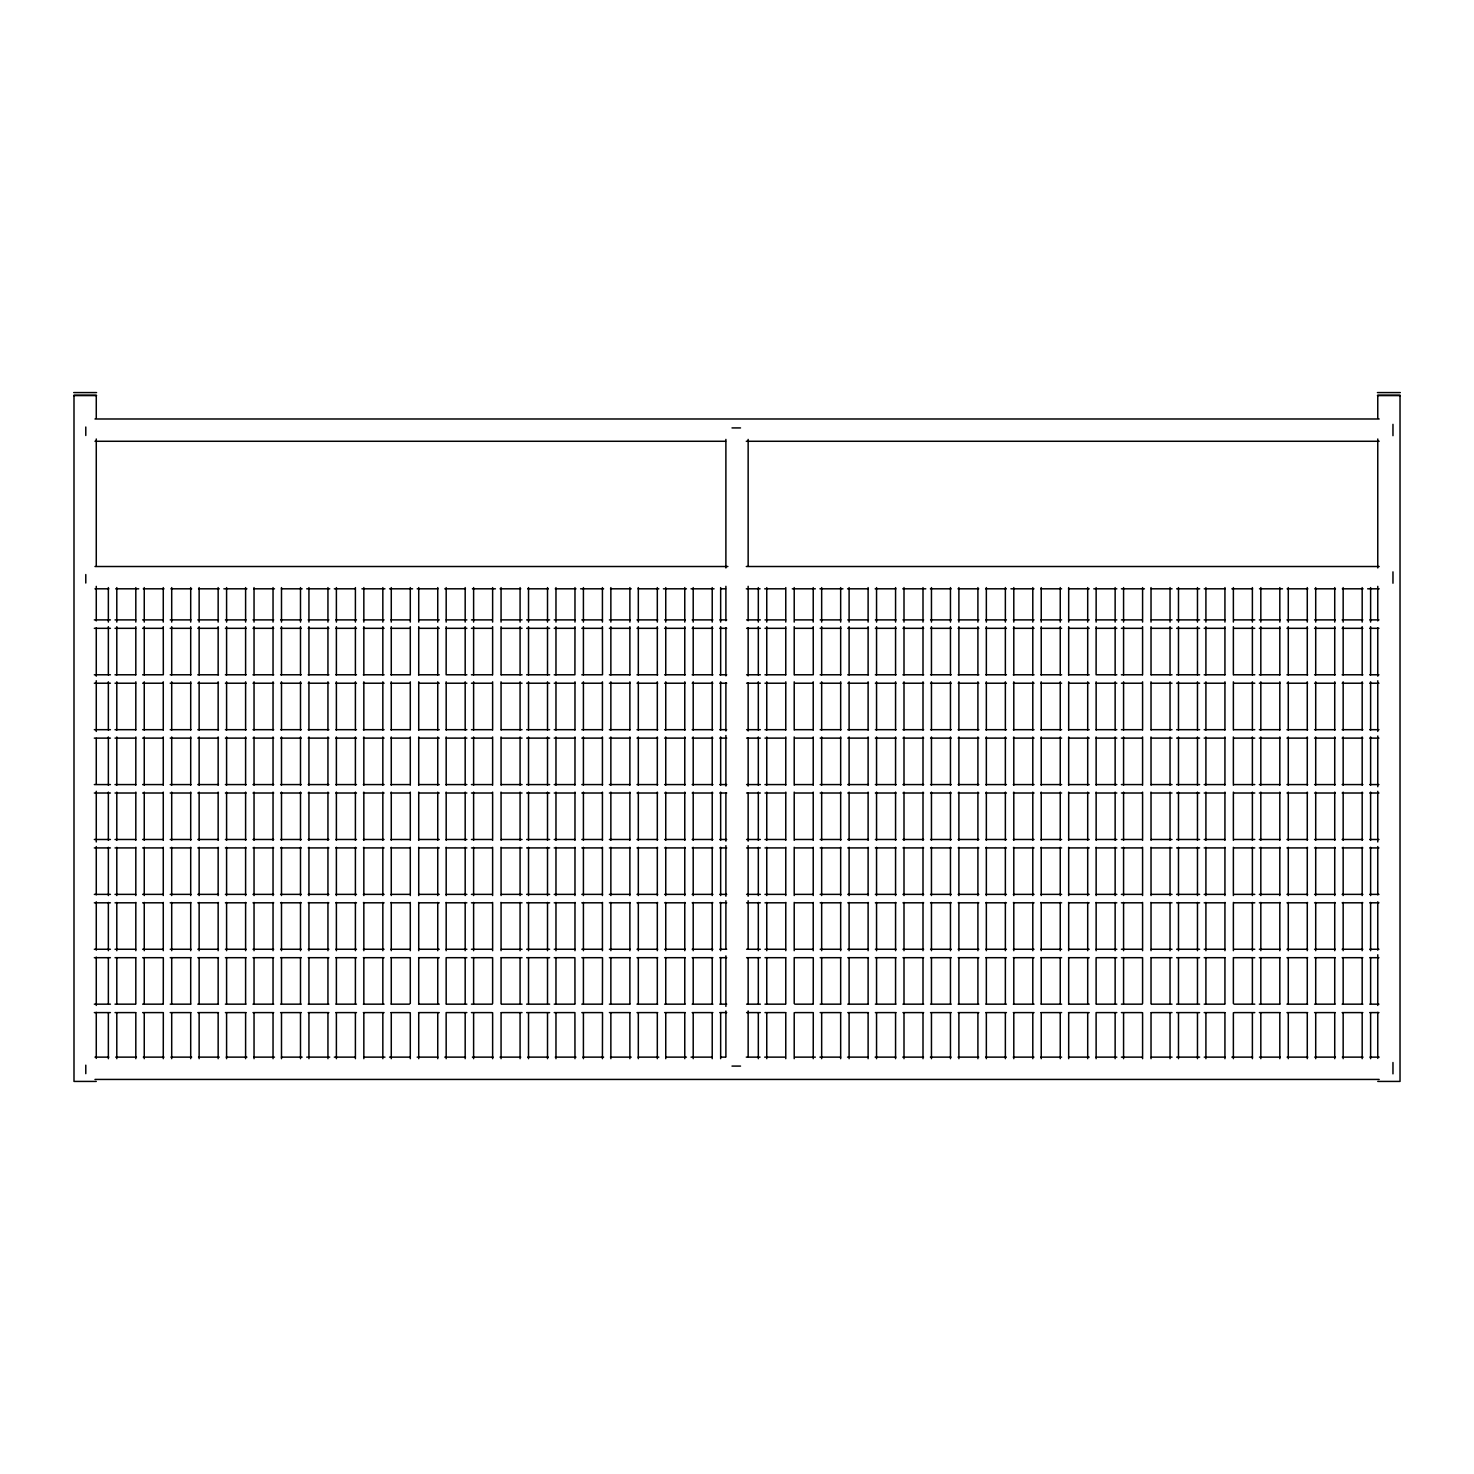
<?xml version="1.0" encoding="UTF-8"?>
<svg xmlns="http://www.w3.org/2000/svg" width="1474" height="1474" viewBox="0 0 1474 1474"><rect width="100%" height="100%" fill="white"/><g stroke="black" fill="none" stroke-linecap="round" stroke-linejoin="round"><path stroke-width="1.5" d="M73.7 392.581L96.565 392.581M1377.435 392.581L1400.3 392.581M73.7 395.585L96.565 395.585M1377.435 395.585L1400.3 395.585M94.981 418.985L1379.167 418.985M732.007 427.921L740.519 427.921M94.981 441.279L725.577 441.279M746.286 441.279L1379.167 441.279M94.981 566.513L727.88 566.513M746.286 566.513L1379.167 566.513M94.981 588.808L108.8 588.808M115.691 588.808L138.722 588.808M143.31 588.808L164.019 588.808M170.929 588.808L191.638 588.808M198.548 588.808L219.257 588.808M223.864 588.808L246.877 588.808M253.786 588.808L274.496 588.808M281.405 588.808L302.115 588.808M306.721 588.808L329.734 588.808M334.34 588.808L355.05 588.808M361.941 588.808L384.954 588.808M389.56 588.808L412.573 588.808M417.179 588.808L437.889 588.808M444.798 588.808L465.508 588.808M472.417 588.808L495.43 588.808M500.036 588.808L520.746 588.808M527.655 588.808L548.365 588.808M555.274 588.808L575.984 588.808M580.59 588.808L603.603 588.808M610.494 588.808L631.204 588.808M638.113 588.808L658.823 588.808M663.429 588.808L686.442 588.808M691.048 588.808L714.061 588.808M720.97 588.808L725.577 588.808M746.286 588.808L760.087 588.808M764.693 588.808L785.402 588.808M792.312 588.808L815.325 588.808M819.931 588.808L842.944 588.808M847.55 588.808L868.26 588.808M875.169 588.808L895.879 588.808M902.77 588.808L925.783 588.808M930.389 588.808L951.099 588.808M958.008 588.808L978.718 588.808M985.627 588.808L1006.337 588.808M1010.943 588.808L1033.956 588.808M1040.865 588.808L1061.575 588.808M1068.484 588.808L1089.194 588.808M1093.8 588.808L1116.813 588.808M1121.401 588.808L1144.432 588.808M1151.323 588.808L1172.033 588.808M1176.639 588.808L1199.652 588.808M1204.258 588.808L1224.968 588.808M1231.877 588.808L1252.587 588.808M1259.496 588.808L1282.509 588.808M1287.115 588.808L1307.825 588.808M1314.734 588.808L1335.444 588.808M1342.335 588.808L1363.063 588.808M1367.651 588.808L1379.167 588.808M94.336 619.891L110.421 619.891M115.027 619.891L135.719 619.891M142.628 619.891L163.319 619.891M170.21 619.891L190.92 619.891M197.811 619.891L218.502 619.891M225.411 619.891L246.103 619.891M252.994 619.891L273.685 619.891M280.594 619.891L301.286 619.891M308.177 619.891L328.886 619.891M335.777 619.891L356.468 619.891M363.378 619.891L384.069 619.891M390.96 619.891L409.367 619.891M418.561 619.891L439.252 619.891M446.143 619.891L466.853 619.891M471.44 619.891L492.15 619.891M501.344 619.891L522.036 619.891M526.642 619.891L549.636 619.891M554.224 619.891L574.915 619.891M581.825 619.891L602.516 619.891M609.407 619.891L630.117 619.891M637.008 619.891L657.699 619.891M664.608 619.891L685.299 619.891M692.19 619.891L712.882 619.891M719.791 619.891L726.682 619.891M746.599 619.891L760.381 619.891M764.988 619.891L785.679 619.891M794.873 619.891L813.279 619.891M820.17 619.891L840.862 619.891M847.771 619.891L868.462 619.891M875.372 619.891L896.063 619.891M902.954 619.891L923.645 619.891M930.555 619.891L951.246 619.891M958.137 619.891L978.847 619.891M985.738 619.891L1006.429 619.891M1013.338 619.891L1034.029 619.891M1040.92 619.891L1061.612 619.891M1068.521 619.891L1089.212 619.891M1096.103 619.891L1116.813 619.891M1121.401 619.891L1142.11 619.891M1151.305 619.891L1171.996 619.891M1176.602 619.891L1199.596 619.891M1204.184 619.891L1224.876 619.891M1234.088 619.891L1254.779 619.891M1259.367 619.891L1280.077 619.891M1286.968 619.891L1307.659 619.891M1314.568 619.891L1335.26 619.891M1342.151 619.891L1362.842 619.891M1369.751 619.891L1378.945 619.891M94.336 628.329L110.421 628.329M115.027 628.329L135.719 628.329M142.628 628.329L163.319 628.329M170.21 628.329L190.92 628.329M197.811 628.329L218.502 628.329M225.411 628.329L246.103 628.329M252.994 628.329L273.685 628.329M280.594 628.329L301.286 628.329M308.177 628.329L328.886 628.329M335.777 628.329L356.468 628.329M363.378 628.329L384.069 628.329M390.96 628.329L409.367 628.329M418.561 628.329L439.252 628.329M446.143 628.329L466.853 628.329M471.44 628.329L492.15 628.329M501.344 628.329L522.036 628.329M526.642 628.329L549.636 628.329M554.224 628.329L574.915 628.329M581.825 628.329L602.516 628.329M609.407 628.329L630.117 628.329M637.008 628.329L657.699 628.329M664.608 628.329L685.299 628.329M692.19 628.329L712.882 628.329M719.791 628.329L726.682 628.329M746.599 628.329L760.381 628.329M764.988 628.329L785.679 628.329M794.873 628.329L813.279 628.329M820.17 628.329L840.862 628.329M847.771 628.329L868.462 628.329M875.372 628.329L896.063 628.329M902.954 628.329L923.645 628.329M930.555 628.329L951.246 628.329M958.137 628.329L978.847 628.329M985.738 628.329L1006.429 628.329M1013.338 628.329L1034.029 628.329M1040.92 628.329L1061.612 628.329M1068.521 628.329L1089.212 628.329M1096.103 628.329L1116.813 628.329M1121.401 628.329L1142.11 628.329M1151.305 628.329L1171.996 628.329M1176.602 628.329L1199.596 628.329M1204.184 628.329L1224.876 628.329M1234.088 628.329L1254.779 628.329M1259.367 628.329L1280.077 628.329M1286.968 628.329L1307.659 628.329M1314.568 628.329L1335.26 628.329M1342.151 628.329L1362.842 628.329M1369.751 628.329L1378.945 628.329M94.336 674.779L110.421 674.779M115.027 674.779L135.719 674.779M142.628 674.779L163.319 674.779L163.264 626.671M170.21 674.779L190.92 674.779M197.811 674.779L218.502 674.779M225.411 674.779L246.103 674.779M252.994 674.779L273.685 674.779M280.594 674.779L301.286 674.779M308.177 674.779L328.886 674.779M335.777 674.779L356.468 674.779M363.378 674.779L384.069 674.779M390.96 674.779L409.367 674.779M418.561 674.779L439.252 674.779M466.853 674.779L446.143 674.779L446.18 626.671M471.44 674.779L492.15 674.779M501.344 674.779L522.036 674.779M526.642 674.779L549.636 674.779M554.224 674.779L574.915 674.779L574.971 626.671M581.825 674.779L602.516 674.779L602.424 626.671M609.407 674.779L630.117 674.779M637.008 674.779L657.699 674.779M664.608 674.779L685.299 674.779M692.19 674.779L712.882 674.779M719.791 674.779L726.682 674.779M746.599 674.779L760.381 674.779M764.988 674.779L785.679 674.779M794.873 674.779L813.279 674.779L813.224 626.671M820.17 674.779L840.862 674.779M847.771 674.779L868.462 674.779M875.372 674.779L896.063 674.779M902.954 674.779L923.645 674.779M930.555 674.779L951.246 674.779M958.137 674.779L978.847 674.779M985.738 674.779L1006.429 674.779M1013.338 674.779L1034.029 674.779M1040.92 674.779L1061.612 674.779M1068.521 674.779L1089.212 674.779M1116.813 674.779L1096.103 674.779L1096.14 626.671M1121.401 674.779L1142.11 674.779M1151.305 674.779L1171.996 674.779M1176.602 674.779L1199.596 674.779M1204.184 674.779L1224.876 674.779M1234.088 674.779L1254.779 674.779M1259.367 674.779L1280.077 674.779M1286.968 674.779L1307.659 674.779M1314.568 674.779L1335.26 674.779M1342.151 674.779L1362.842 674.779M1369.751 674.779L1378.945 674.779M94.336 683.217L110.421 683.217M115.027 683.217L135.719 683.217M142.628 683.217L163.319 683.217M170.21 683.217L190.92 683.217M197.811 683.217L218.502 683.217M225.411 683.217L246.103 683.217M252.994 683.217L273.685 683.217M280.594 683.217L301.286 683.217M308.177 683.217L328.886 683.217M335.777 683.217L356.468 683.217M363.378 683.217L384.069 683.217M390.96 683.217L409.367 683.217M418.561 683.217L439.252 683.217M446.143 683.217L466.853 683.217M471.44 683.217L492.15 683.217M501.344 683.217L522.036 683.217M526.642 683.217L549.636 683.217M554.224 683.217L574.915 683.217M581.825 683.217L602.516 683.217M609.407 683.217L630.117 683.217M637.008 683.217L657.699 683.217M664.608 683.217L685.299 683.217M692.19 683.217L712.882 683.217M719.791 683.217L726.682 683.217M746.599 683.217L760.381 683.217M764.988 683.217L785.679 683.217M794.873 683.217L813.279 683.217M820.17 683.217L840.862 683.217M847.771 683.217L868.462 683.217M875.372 683.217L896.063 683.217M902.954 683.217L923.645 683.217M930.555 683.217L951.246 683.217M958.137 683.217L978.847 683.217M985.738 683.217L1006.429 683.217M1013.338 683.217L1034.029 683.217M1040.92 683.217L1061.612 683.217M1068.521 683.217L1089.212 683.217M1096.103 683.217L1116.813 683.217M1121.401 683.217L1142.11 683.217M1151.305 683.217L1171.996 683.217M1176.602 683.217L1199.596 683.217M1204.184 683.217L1224.876 683.217M1234.088 683.217L1254.779 683.217M1259.367 683.217L1280.077 683.217M1286.968 683.217L1307.659 683.217M1314.568 683.217L1335.26 683.217M1342.151 683.217L1362.842 683.217M1369.751 683.217L1378.945 683.217M94.336 729.685L110.421 729.685M115.027 729.685L135.719 729.685M142.628 729.685L163.319 729.685M170.21 729.685L190.92 729.685M197.811 729.685L218.502 729.685M225.411 729.685L246.103 729.685M252.994 729.685L273.685 729.685M280.594 729.685L301.286 729.685M308.177 729.685L328.886 729.685M335.777 729.685L356.468 729.685M363.378 729.685L384.069 729.685M390.96 729.685L409.367 729.685M418.561 729.685L439.252 729.685M446.143 729.685L466.853 729.685M471.44 729.685L492.15 729.685M501.344 729.685L522.036 729.685M526.642 729.685L549.636 729.685M554.224 729.685L574.915 729.685M581.825 729.685L602.516 729.685M609.407 729.685L630.117 729.685M637.008 729.685L657.699 729.685M664.608 729.685L685.299 729.685M692.19 729.685L712.882 729.685M719.791 729.685L726.682 729.685M746.599 729.685L760.381 729.685M764.988 729.685L785.679 729.685M794.873 729.685L813.279 729.685M820.17 729.685L840.862 729.685M847.771 729.685L868.462 729.685M875.372 729.685L896.063 729.685M902.954 729.685L923.645 729.685M930.555 729.685L951.246 729.685M958.137 729.685L978.847 729.685M985.738 729.685L1006.429 729.685M1013.338 729.685L1034.029 729.685M1040.92 729.685L1061.612 729.685M1068.521 729.685L1089.212 729.685M1096.103 729.685L1116.813 729.685M1121.401 729.685L1142.11 729.685M1151.305 729.685L1171.996 729.685M1176.602 729.685L1199.596 729.685M1204.184 729.685L1224.876 729.685M1234.088 729.685L1254.779 729.685M1259.367 729.685L1280.077 729.685M1286.968 729.685L1307.659 729.685M1314.568 729.685L1335.26 729.685M1342.151 729.685L1362.842 729.685M1369.751 729.685L1378.945 729.685M94.336 738.124L110.421 738.124M115.027 738.124L135.719 738.124M142.628 738.124L163.319 738.124M170.21 738.124L190.92 738.124M197.811 738.124L218.502 738.124M225.411 738.124L246.103 738.124M252.994 738.124L273.685 738.124M280.594 738.124L301.286 738.124M308.177 738.124L328.886 738.124M335.777 738.124L356.468 738.124M363.378 738.124L384.069 738.124M390.96 738.124L409.367 738.124M418.561 738.124L439.252 738.124M446.143 738.124L466.853 738.124M471.44 738.124L492.15 738.124M501.344 738.124L522.036 738.124M526.642 738.124L549.636 738.124M554.224 738.124L574.915 738.124M581.825 738.124L602.516 738.124M609.407 738.124L630.117 738.124M637.008 738.124L657.699 738.124M664.608 738.124L685.299 738.124M692.19 738.124L712.882 738.124M719.791 738.124L726.682 738.124M746.599 738.124L760.381 738.124M764.988 738.124L785.679 738.124M794.873 738.124L813.279 738.124M820.17 738.124L840.862 738.124M847.771 738.124L868.462 738.124M875.372 738.124L896.063 738.124M902.954 738.124L923.645 738.124M930.555 738.124L951.246 738.124M958.137 738.124L978.847 738.124M985.738 738.124L1006.429 738.124M1013.338 738.124L1034.029 738.124M1040.92 738.124L1061.612 738.124M1068.521 738.124L1089.212 738.124M1096.103 738.124L1116.813 738.124M1121.401 738.124L1142.11 738.124M1151.305 738.124L1171.996 738.124M1176.602 738.124L1199.596 738.124M1204.184 738.124L1224.876 738.124M1234.088 738.124L1254.779 738.124M1259.367 738.124L1280.077 738.124M1286.968 738.124L1307.659 738.124M1314.568 738.124L1335.26 738.124M1342.151 738.124L1362.842 738.124M1369.751 738.124L1378.945 738.124M94.336 784.573L110.421 784.573M115.027 784.573L135.719 784.573M142.628 784.573L163.319 784.573M170.21 784.573L190.92 784.573M197.811 784.573L218.502 784.573M225.411 784.573L246.103 784.573M252.994 784.573L273.685 784.573M280.594 784.573L301.286 784.573M308.177 784.573L328.886 784.573M335.777 784.573L356.468 784.573M363.378 784.573L384.069 784.573M390.96 784.573L409.367 784.573M418.561 784.573L439.252 784.573M446.143 784.573L466.853 784.573M471.44 784.573L492.15 784.573M501.344 784.573L522.036 784.573M526.642 784.573L549.636 784.573M554.224 784.573L574.915 784.573M581.825 784.573L602.516 784.573M609.407 784.573L630.117 784.573M637.008 784.573L657.699 784.573M664.608 784.573L685.299 784.573M692.19 784.573L712.882 784.573M719.791 784.573L726.682 784.573M746.599 784.573L760.381 784.573M764.988 784.573L785.679 784.573M794.873 784.573L813.279 784.573M820.17 784.573L840.862 784.573M847.771 784.573L868.462 784.573M875.372 784.573L896.063 784.573M902.954 784.573L923.645 784.573M930.555 784.573L951.246 784.573M958.137 784.573L978.847 784.573M985.738 784.573L1006.429 784.573M1013.338 784.573L1034.029 784.573M1040.92 784.573L1061.612 784.573M1068.521 784.573L1089.212 784.573M1096.103 784.573L1116.813 784.573M1121.401 784.573L1142.11 784.573M1151.305 784.573L1171.996 784.573M1176.602 784.573L1199.596 784.573M1204.184 784.573L1224.876 784.573M1234.088 784.573L1254.779 784.573M1259.367 784.573L1280.077 784.573M1286.968 784.573L1307.659 784.573M1314.568 784.573L1335.26 784.573M1342.151 784.573L1362.842 784.573M1369.751 784.573L1378.945 784.573M94.336 793.012L110.421 793.012M115.027 793.012L135.719 793.012M142.628 793.012L163.319 793.012M170.21 793.012L190.92 793.012M197.811 793.012L218.502 793.012M225.411 793.012L246.103 793.012M252.994 793.012L273.685 793.012M280.594 793.012L301.286 793.012M308.177 793.012L328.886 793.012M335.777 793.012L356.468 793.012M363.378 793.012L384.069 793.012M390.96 793.012L409.367 793.012M418.561 793.012L439.252 793.012M446.143 793.012L466.853 793.012M471.44 793.012L492.15 793.012M501.344 793.012L522.036 793.012M526.642 793.012L549.636 793.012M554.224 793.012L574.915 793.012M581.825 793.012L602.516 793.012M609.407 793.012L630.117 793.012M637.008 793.012L657.699 793.012M664.608 793.012L685.299 793.012M692.19 793.012L712.882 793.012M719.791 793.012L726.682 793.012M746.599 793.012L760.381 793.012M764.988 793.012L785.679 793.012M794.873 793.012L813.279 793.012M820.17 793.012L840.862 793.012M847.771 793.012L868.462 793.012M875.372 793.012L896.063 793.012M902.954 793.012L923.645 793.012M930.555 793.012L951.246 793.012M958.137 793.012L978.847 793.012M985.738 793.012L1006.429 793.012M1013.338 793.012L1034.029 793.012M1040.92 793.012L1061.612 793.012M1068.521 793.012L1089.212 793.012M1096.103 793.012L1116.813 793.012M1121.401 793.012L1142.11 793.012M1151.305 793.012L1171.996 793.012M1176.602 793.012L1199.596 793.012M1204.184 793.012L1224.876 793.012M1234.088 793.012L1254.779 793.012M1259.367 793.012L1280.077 793.012M1286.968 793.012L1307.659 793.012M1314.568 793.012L1335.26 793.012M1342.151 793.012L1362.842 793.012M1369.751 793.012L1378.945 793.012M94.336 839.48L110.421 839.48M115.027 839.48L135.719 839.48M142.628 839.48L163.319 839.48M170.21 839.48L190.92 839.48M197.811 839.48L218.502 839.48M225.411 839.48L246.103 839.48M252.994 839.48L273.685 839.48M280.594 839.48L301.286 839.48M308.177 839.48L328.886 839.48M335.777 839.48L356.468 839.48M363.378 839.48L384.069 839.48M390.96 839.48L409.367 839.48M418.561 839.48L439.252 839.48M446.143 839.48L466.853 839.48M471.44 839.48L492.15 839.48M501.344 839.48L522.036 839.48M526.642 839.48L549.636 839.48M554.224 839.48L574.915 839.48M581.825 839.48L602.516 839.48M609.407 839.48L630.117 839.48M637.008 839.48L657.699 839.48M664.608 839.48L685.299 839.48M692.19 839.48L712.882 839.48M719.791 839.48L726.682 839.48M746.599 839.48L760.381 839.48M764.988 839.48L785.679 839.48M794.873 839.48L813.279 839.48M820.17 839.48L840.862 839.48M847.771 839.48L868.462 839.48M875.372 839.48L896.063 839.48M902.954 839.48L923.645 839.48M930.555 839.48L951.246 839.48M958.137 839.48L978.847 839.48M985.738 839.48L1006.429 839.48M1013.338 839.48L1034.029 839.48M1040.92 839.48L1061.612 839.48M1068.521 839.48L1089.212 839.48M1096.103 839.48L1116.813 839.48M1121.401 839.48L1142.11 839.48M1151.305 839.48L1171.996 839.48M1176.602 839.48L1199.596 839.48M1204.184 839.48L1224.876 839.48M1234.088 839.48L1254.779 839.48M1259.367 839.48L1280.077 839.48M1286.968 839.48L1307.659 839.48M1314.568 839.48L1335.26 839.48M1342.151 839.48L1362.842 839.48M1369.751 839.48L1378.945 839.48M94.336 847.918L110.421 847.918M115.027 847.918L135.719 847.918M142.628 847.918L163.319 847.918M170.21 847.918L190.92 847.918M197.811 847.918L218.502 847.918M225.411 847.918L246.103 847.918M252.994 847.918L273.685 847.918M280.594 847.918L301.286 847.918M308.177 847.918L328.886 847.918M335.777 847.918L356.468 847.918M363.378 847.918L384.069 847.918M390.96 847.918L409.367 847.918M418.561 847.918L439.252 847.918M446.143 847.918L466.853 847.918M471.44 847.918L492.15 847.918M501.344 847.918L522.036 847.918M526.642 847.918L549.636 847.918M554.224 847.918L574.915 847.918M581.825 847.918L602.516 847.918M609.407 847.918L630.117 847.918M637.008 847.918L657.699 847.918M664.608 847.918L685.299 847.918M692.19 847.918L712.882 847.918M719.791 847.918L726.682 847.918M746.599 847.918L760.381 847.918M764.988 847.918L785.679 847.918M794.873 847.918L813.279 847.918M820.17 847.918L840.862 847.918M847.771 847.918L868.462 847.918M875.372 847.918L896.063 847.918M902.954 847.918L923.645 847.918M930.555 847.918L951.246 847.918M958.137 847.918L978.847 847.918M985.738 847.918L1006.429 847.918M1013.338 847.918L1034.029 847.918M1040.92 847.918L1061.612 847.918M1068.521 847.918L1089.212 847.918M1096.103 847.918L1116.813 847.918M1121.401 847.918L1142.11 847.918M1151.305 847.918L1171.996 847.918M1176.602 847.918L1199.596 847.918M1204.184 847.918L1224.876 847.918M1234.088 847.918L1254.779 847.918M1259.367 847.918L1280.077 847.918M1286.968 847.918L1307.659 847.918M1314.568 847.918L1335.26 847.918M1342.151 847.918L1362.842 847.918M1369.751 847.918L1378.945 847.918M94.336 894.368L110.421 894.368M115.027 894.368L135.719 894.368M142.628 894.368L163.319 894.368M170.21 894.368L190.92 894.368M197.811 894.368L218.502 894.368M225.411 894.368L246.103 894.368M252.994 894.368L273.685 894.368M280.594 894.368L301.286 894.368M308.177 894.368L328.886 894.368M335.777 894.368L356.468 894.368M363.378 894.368L384.069 894.368M390.96 894.368L409.367 894.368M418.561 894.368L439.252 894.368M446.143 894.368L466.853 894.368M471.44 894.368L492.15 894.368M501.344 894.368L522.036 894.368M526.642 894.368L549.636 894.368M554.224 894.368L574.915 894.368M581.825 894.368L602.516 894.368M609.407 894.368L630.117 894.368M637.008 894.368L657.699 894.368M664.608 894.368L685.299 894.368M692.19 894.368L712.882 894.368M719.791 894.368L726.682 894.368M746.599 894.368L760.381 894.368M764.988 894.368L785.679 894.368M794.873 894.368L813.279 894.368M820.17 894.368L840.862 894.368M847.771 894.368L868.462 894.368M875.372 894.368L896.063 894.368M902.954 894.368L923.645 894.368M930.555 894.368L951.246 894.368M958.137 894.368L978.847 894.368M985.738 894.368L1006.429 894.368M1013.338 894.368L1034.029 894.368M1040.92 894.368L1061.612 894.368M1068.521 894.368L1089.212 894.368M1096.103 894.368L1116.813 894.368M1121.401 894.368L1142.11 894.368M1151.305 894.368L1171.996 894.368M1176.602 894.368L1199.596 894.368M1204.184 894.368L1224.876 894.368M1234.088 894.368L1254.779 894.368M1259.367 894.368L1280.077 894.368M1286.968 894.368L1307.659 894.368M1314.568 894.368L1335.26 894.368M1342.151 894.368L1362.842 894.368M1369.751 894.368L1378.945 894.368M94.336 902.807L110.421 902.807M115.027 902.807L135.719 902.807M142.628 902.807L163.319 902.807M170.21 902.807L190.92 902.807M197.811 902.807L218.502 902.807M225.411 902.807L246.103 902.807M252.994 902.807L273.685 902.807M280.594 902.807L301.286 902.807M308.177 902.807L328.886 902.807M335.777 902.807L356.468 902.807M363.378 902.807L384.069 902.807M390.96 902.807L409.367 902.807M418.561 902.807L439.252 902.807M446.143 902.807L466.853 902.807M471.44 902.807L492.15 902.807M501.344 902.807L522.036 902.807M526.642 902.807L549.636 902.807M554.224 902.807L574.915 902.807M581.825 902.807L602.516 902.807M609.407 902.807L630.117 902.807M637.008 902.807L657.699 902.807M664.608 902.807L685.299 902.807M692.19 902.807L712.882 902.807M719.791 902.807L726.682 902.807M746.599 902.807L760.381 902.807M764.988 902.807L785.679 902.807M794.873 902.807L813.279 902.807M820.17 902.807L840.862 902.807M847.771 902.807L868.462 902.807M875.372 902.807L896.063 902.807M902.954 902.807L923.645 902.807M930.555 902.807L951.246 902.807M958.137 902.807L978.847 902.807M985.738 902.807L1006.429 902.807M1013.338 902.807L1034.029 902.807M1040.92 902.807L1061.612 902.807M1068.521 902.807L1089.212 902.807M1096.103 902.807L1116.813 902.807M1121.401 902.807L1142.11 902.807M1151.305 902.807L1171.996 902.807M1176.602 902.807L1199.596 902.807M1204.184 902.807L1224.876 902.807M1234.088 902.807L1254.779 902.807M1259.367 902.807L1280.077 902.807M1286.968 902.807L1307.659 902.807M1314.568 902.807L1335.26 902.807M1342.151 902.807L1362.842 902.807M1369.751 902.807L1378.945 902.807M94.336 949.256L110.421 949.256M115.027 949.256L135.719 949.256M142.628 949.256L163.319 949.256M170.21 949.256L190.92 949.256M197.811 949.256L218.502 949.256M225.411 949.256L246.103 949.256M252.994 949.256L273.685 949.256M280.594 949.256L301.286 949.256M308.177 949.256L328.886 949.256M335.777 949.256L356.468 949.256M363.378 949.256L384.069 949.256M390.96 949.256L409.367 949.256M418.561 949.256L439.252 949.256M446.143 949.256L466.853 949.256M471.44 949.256L492.15 949.256M501.344 949.256L522.036 949.256M526.642 949.256L549.636 949.256M554.224 949.256L574.915 949.256M581.825 949.256L602.516 949.256M609.407 949.256L630.117 949.256M637.008 949.256L657.699 949.256M664.608 949.256L685.299 949.256M692.19 949.256L712.882 949.256M719.791 949.256L726.682 949.256M746.599 949.256L760.381 949.256M764.988 949.256L785.679 949.256M794.873 949.256L813.279 949.256M820.17 949.256L840.862 949.256M847.771 949.256L868.462 949.256M875.372 949.256L896.063 949.256M902.954 949.256L923.645 949.256M930.555 949.256L951.246 949.256M958.137 949.256L978.847 949.256M985.738 949.256L1006.429 949.256M1013.338 949.256L1034.029 949.256M1040.92 949.256L1061.612 949.256M1068.521 949.256L1089.212 949.256M1096.103 949.256L1116.813 949.256M1121.401 949.256L1142.11 949.256M1151.305 949.256L1171.996 949.256M1176.602 949.256L1199.596 949.256M1204.184 949.256L1224.876 949.256M1234.088 949.256L1254.779 949.256M1259.367 949.256L1280.077 949.256M1286.968 949.256L1307.659 949.256M1314.568 949.256L1335.26 949.256M1342.151 949.256L1362.842 949.256M1369.751 949.256L1378.945 949.256M94.336 957.695L110.421 957.695M115.027 957.695L135.719 957.695M142.628 957.695L163.319 957.695L163.264 1003.518M170.21 957.695L190.92 957.695M197.811 957.695L218.502 957.695M225.411 957.695L246.103 957.695M252.994 957.695L273.685 957.695M280.594 957.695L301.286 957.695M308.177 957.695L328.886 957.695M335.777 957.695L356.468 957.695M363.378 957.695L384.069 957.695M390.96 957.695L409.367 957.695M418.561 957.695L439.252 957.695M466.853 957.695L446.143 957.695L446.18 1003.518M471.44 957.695L492.15 957.695M501.344 957.695L522.036 957.695M526.642 957.695L549.636 957.695M554.224 957.695L574.915 957.695L574.971 1003.518M581.825 957.695L602.516 957.695L602.424 1003.518M609.407 957.695L630.117 957.695M637.008 957.695L657.699 957.695M664.608 957.695L685.299 957.695M692.19 957.695L712.882 957.695M719.791 957.695L726.682 957.695M746.599 957.695L760.381 957.695M764.988 957.695L785.679 957.695M794.873 957.695L813.279 957.695L813.224 1003.518M820.17 957.695L840.862 957.695M847.771 957.695L868.462 957.695M875.372 957.695L896.063 957.695M902.954 957.695L923.645 957.695M930.555 957.695L951.246 957.695M958.137 957.695L978.847 957.695M985.738 957.695L1006.429 957.695M1013.338 957.695L1034.029 957.695M1040.92 957.695L1061.612 957.695M1068.521 957.695L1089.212 957.695M1116.813 957.695L1096.103 957.695L1096.14 1003.518M1121.401 957.695L1142.11 957.695M1151.305 957.695L1171.996 957.695M1176.602 957.695L1199.596 957.695M1204.184 957.695L1224.876 957.695M1234.088 957.695L1254.779 957.695M1259.367 957.695L1280.077 957.695M1286.968 957.695L1307.659 957.695M1314.568 957.695L1335.26 957.695M1342.151 957.695L1362.842 957.695M1369.751 957.695L1378.945 957.695M94.336 1004.163L110.421 1004.163M115.027 1004.163L135.719 1004.163M142.628 1004.163L163.319 1004.163M170.21 1004.163L190.92 1004.163M197.811 1004.163L218.502 1004.163M225.411 1004.163L246.103 1004.163M252.994 1004.163L273.685 1004.163M280.594 1004.163L301.286 1004.163M308.177 1004.163L328.886 1004.163M335.777 1004.163L356.468 1004.163M363.378 1004.163L384.069 1004.163M390.96 1004.163L409.367 1004.163M418.561 1004.163L439.252 1004.163M446.143 1004.163L466.853 1004.163M471.44 1004.163L492.15 1004.163M501.344 1004.163L522.036 1004.163M526.642 1004.163L549.636 1004.163M554.224 1004.163L574.915 1004.163M581.825 1004.163L602.516 1004.163M609.407 1004.163L630.117 1004.163M637.008 1004.163L657.699 1004.163M664.608 1004.163L685.299 1004.163M692.19 1004.163L712.882 1004.163M719.791 1004.163L726.682 1004.163M746.599 1004.163L760.381 1004.163M764.988 1004.163L785.679 1004.163M794.873 1004.163L813.279 1004.163M820.17 1004.163L840.862 1004.163M847.771 1004.163L868.462 1004.163M875.372 1004.163L896.063 1004.163M902.954 1004.163L923.645 1004.163M930.555 1004.163L951.246 1004.163M958.137 1004.163L978.847 1004.163M985.738 1004.163L1006.429 1004.163M1013.338 1004.163L1034.029 1004.163M1040.92 1004.163L1061.612 1004.163M1068.521 1004.163L1089.212 1004.163M1096.103 1004.163L1116.813 1004.163M1121.401 1004.163L1142.11 1004.163M1151.305 1004.163L1171.996 1004.163M1176.602 1004.163L1199.596 1004.163M1204.184 1004.163L1224.876 1004.163M1234.088 1004.163L1254.779 1004.163M1259.367 1004.163L1280.077 1004.163M1286.968 1004.163L1307.659 1004.163M1314.568 1004.163L1335.26 1004.163M1342.151 1004.163L1362.842 1004.163M1369.751 1004.163L1378.945 1004.163M94.336 1012.601L110.421 1012.601M115.027 1012.601L135.719 1012.601M142.628 1012.601L163.319 1012.601L163.264 1058.682M170.21 1012.601L190.92 1012.601M197.811 1012.601L218.502 1012.601M225.411 1012.601L246.103 1012.601M252.994 1012.601L273.685 1012.601M280.594 1012.601L301.286 1012.601M308.177 1012.601L328.886 1012.601M335.777 1012.601L356.468 1012.601M363.378 1012.601L384.069 1012.601M390.96 1012.601L409.367 1012.601M418.561 1012.601L439.252 1012.601M466.853 1012.601L446.143 1012.601L446.18 1058.682M471.44 1012.601L492.15 1012.601M501.344 1012.601L522.036 1012.601M526.642 1012.601L549.636 1012.601M554.224 1012.601L574.915 1012.601L574.971 1058.682M581.825 1012.601L602.516 1012.601L602.424 1058.682M609.407 1012.601L630.117 1012.601M637.008 1012.601L657.699 1012.601M664.608 1012.601L685.299 1012.601M692.19 1012.601L712.882 1012.601M719.791 1012.601L726.682 1012.601M746.599 1012.601L760.381 1012.601M764.988 1012.601L785.679 1012.601M794.873 1012.601L813.279 1012.601L813.224 1058.682M820.17 1012.601L840.862 1012.601M847.771 1012.601L868.462 1012.601M875.372 1012.601L896.063 1012.601M902.954 1012.601L923.645 1012.601M930.555 1012.601L951.246 1012.601M958.137 1012.601L978.847 1012.601M985.738 1012.601L1006.429 1012.601M1013.338 1012.601L1034.029 1012.601M1040.92 1012.601L1061.612 1012.601M1068.521 1012.601L1089.212 1012.601M1116.813 1012.601L1096.103 1012.601L1096.14 1058.682M1121.401 1012.601L1142.11 1012.601M1151.305 1012.601L1171.996 1012.601M1176.602 1012.601L1199.596 1012.601M1204.184 1012.601L1224.876 1012.601M1234.088 1012.601L1254.779 1012.601M1259.367 1012.601L1280.077 1012.601M1286.968 1012.601L1307.659 1012.601M1314.568 1012.601L1335.26 1012.601M1342.151 1012.601L1362.842 1012.601M1369.751 1012.601L1378.945 1012.601M94.981 1057.134L108.8 1057.134M115.691 1057.134L136.419 1057.134M143.31 1057.134L164.019 1057.134M170.929 1057.134L191.638 1057.134M198.548 1057.134L219.257 1057.134M226.167 1057.134L246.877 1057.134M253.786 1057.134L274.496 1057.134M281.405 1057.134L302.115 1057.134M306.721 1057.134L329.734 1057.134M334.34 1057.134L355.05 1057.134M364.244 1057.134L384.954 1057.134M389.56 1057.134L410.269 1057.134M417.179 1057.134L437.889 1057.134M444.798 1057.134L465.508 1057.134M472.417 1057.134L493.127 1057.134M500.036 1057.134L520.746 1057.134M527.655 1057.134L548.365 1057.134M555.274 1057.134L575.984 1057.134M582.875 1057.134L603.603 1057.134M610.494 1057.134L631.204 1057.134M638.113 1057.134L658.823 1057.134M665.732 1057.134L686.442 1057.134M691.048 1057.134L711.758 1057.134M720.97 1057.134L725.577 1057.134M746.286 1057.134L760.087 1057.134M764.693 1057.134L785.402 1057.134M794.615 1057.134L815.325 1057.134M819.931 1057.134L840.641 1057.134M847.55 1057.134L868.26 1057.134M875.169 1057.134L895.879 1057.134M902.77 1057.134L923.498 1057.134M930.389 1057.134L951.099 1057.134M958.008 1057.134L978.718 1057.134M985.627 1057.134L1006.337 1057.134M1013.246 1057.134L1033.956 1057.134M1040.865 1057.134L1061.575 1057.134M1068.484 1057.134L1089.194 1057.134M1096.085 1057.134L1116.813 1057.134M1121.401 1057.134L1142.129 1057.134M1151.323 1057.134L1172.033 1057.134M1176.639 1057.134L1199.652 1057.134M1204.258 1057.134L1224.968 1057.134M1231.877 1057.134L1252.587 1057.134M1259.496 1057.134L1280.206 1057.134M1287.115 1057.134L1307.825 1057.134M1314.734 1057.134L1335.444 1057.134M1342.335 1057.134L1363.063 1057.134M1369.954 1057.134L1379.167 1057.134M732.007 1066.089L740.519 1066.089M94.981 1079.429L1379.167 1079.429M96.271 1081.419L73.995 1081.419L73.995 395.235L96.271 395.235L96.271 418.266M1377.766 1081.419L1400.024 1081.419L1400.024 395.235L1377.766 395.235L1377.766 418.266M1392.967 424.346L1392.967 435.678M1392.967 571.875L1392.967 583.207M1392.967 1062.514L1392.967 1073.846M1377.766 438.994L1377.766 567.932M1377.766 586.357L1377.766 620.904M1377.766 627.813L1377.766 676.161M1377.766 680.767L1377.766 731.417M1377.766 736.023L1377.766 786.692M1377.766 791.298L1377.766 841.949M1377.766 846.555L1377.766 894.921M1377.766 901.812L1377.766 950.177M1377.766 954.784L1377.766 1005.434M1377.766 1012.343L1377.766 1058.406M1370.617 587.592L1370.617 622.065M1370.617 626.671L1370.617 674.926M1370.617 681.817L1370.617 730.072M1370.617 736.963L1370.617 785.218M1370.617 792.109L1370.617 840.364M1370.617 847.274L1370.617 895.529M1370.617 902.42L1370.617 950.675M1370.617 957.566L1370.617 1003.518M1370.617 1012.712L1370.617 1058.682M1362.179 587.592L1362.179 622.065M1362.179 626.671L1362.179 674.926M1362.179 681.817L1362.179 730.072M1362.179 736.963L1362.179 785.218M1362.179 792.109L1362.179 840.364M1362.179 847.274L1362.179 895.529M1362.179 902.42L1362.179 950.675M1362.179 957.566L1362.179 1003.518M1362.179 1012.712L1362.179 1058.682M1343.164 587.592L1343.164 622.065M1343.164 626.671L1343.164 674.926M1343.164 681.817L1343.164 730.072M1343.164 736.963L1343.164 785.218M1343.164 792.109L1343.164 840.364M1343.164 847.274L1343.164 895.529M1343.164 902.42L1343.164 950.675M1343.164 957.566L1343.164 1003.518M1343.164 1012.712L1343.164 1058.682M1334.725 587.592L1334.725 622.065M1334.725 626.671L1334.725 674.926M1334.725 681.817L1334.725 730.072M1334.725 736.963L1334.725 785.218M1334.725 792.109L1334.725 840.364M1334.725 847.274L1334.725 895.529M1334.725 902.42L1334.725 950.675M1334.725 957.566L1334.725 1003.518M1334.725 1012.712L1334.725 1058.682M1315.711 587.592L1315.711 622.065M1315.711 626.671L1315.711 674.926M1315.711 681.817L1315.711 730.072M1315.711 736.963L1315.711 785.218M1315.711 792.109L1315.711 840.364M1315.711 847.274L1315.711 895.529M1315.711 902.42L1315.711 950.675M1315.711 957.566L1315.711 1003.518M1315.711 1012.712L1315.711 1058.682M1307.272 587.592L1307.272 622.065M1307.272 626.671L1307.272 674.926M1307.272 681.817L1307.272 730.072M1307.272 736.963L1307.272 785.218M1307.272 792.109L1307.272 840.364M1307.272 847.274L1307.272 895.529M1307.272 902.42L1307.272 950.675M1307.272 957.566L1307.272 1003.518M1307.272 1012.712L1307.272 1058.682M1288.276 587.592L1288.276 622.065M1288.276 626.671L1288.276 674.926M1288.276 681.817L1288.276 730.072M1288.276 736.963L1288.276 785.218M1288.276 792.109L1288.276 840.364M1288.276 847.274L1288.276 895.529M1288.276 902.42L1288.276 950.675M1288.276 957.566L1288.276 1003.518M1288.276 1012.712L1288.276 1058.682M1279.819 587.592L1279.819 622.065M1279.819 626.671L1279.819 674.926M1279.819 681.817L1279.819 730.072M1279.819 736.963L1279.819 785.218M1279.819 792.109L1279.819 840.364M1279.819 847.274L1279.819 895.529M1279.819 902.42L1279.819 950.675M1279.819 957.566L1279.819 1003.518M1279.819 1012.712L1279.819 1058.682M1260.823 587.592L1260.823 622.065M1260.823 626.671L1260.823 674.926M1260.823 681.817L1260.823 730.072M1260.823 736.963L1260.823 785.218M1260.823 792.109L1260.823 840.364M1260.823 847.274L1260.823 895.529M1260.823 902.42L1260.823 950.675M1260.823 957.566L1260.823 1003.518M1260.823 1012.712L1260.823 1058.682M1252.384 587.592L1252.384 622.065M1252.384 626.671L1252.384 674.926M1252.384 681.817L1252.384 730.072M1252.384 736.963L1252.384 785.218M1252.384 792.109L1252.384 840.364M1252.384 847.274L1252.384 895.529M1252.384 902.42L1252.384 950.675M1252.384 957.566L1252.384 1003.518M1252.384 1012.712L1252.384 1058.682M1233.37 587.592L1233.37 622.065M1233.37 626.671L1233.37 674.926M1233.37 681.817L1233.37 730.072M1233.37 736.963L1233.37 785.218M1233.37 792.109L1233.37 840.364M1233.37 847.274L1233.37 895.529M1233.37 902.42L1233.37 950.675M1233.37 957.566L1233.37 1003.518M1233.37 1012.712L1233.37 1058.682M1224.931 587.592L1224.931 622.065M1224.931 626.671L1224.931 674.926M1224.931 681.817L1224.931 730.072M1224.931 736.963L1224.931 785.218M1224.931 792.109L1224.931 840.364M1224.931 847.274L1224.931 895.529M1224.931 902.42L1224.931 950.675M1224.931 957.566L1224.931 1003.518M1224.931 1012.712L1224.931 1058.682M1205.916 587.592L1205.916 622.065M1205.916 626.671L1205.916 674.926M1205.916 681.817L1205.916 730.072M1205.916 736.963L1205.916 785.218M1205.916 792.109L1205.916 840.364M1205.916 847.274L1205.916 895.529M1205.916 902.42L1205.916 950.675M1205.916 957.566L1205.916 1003.518M1205.916 1012.712L1205.916 1058.682M1197.478 587.592L1197.478 622.065M1197.478 626.671L1197.478 674.926M1197.478 681.817L1197.478 730.072M1197.478 736.963L1197.478 785.218M1197.478 792.109L1197.478 840.364M1197.478 847.274L1197.478 895.529M1197.478 902.42L1197.478 950.675M1197.478 957.566L1197.478 1003.518M1197.478 1012.712L1197.478 1058.682M1178.481 587.592L1178.481 622.065M1178.481 626.671L1178.481 674.926M1178.481 681.817L1178.481 730.072M1178.481 736.963L1178.481 785.218M1178.481 792.109L1178.481 840.364M1178.481 847.274L1178.481 895.529M1178.481 902.42L1178.481 950.675M1178.481 957.566L1178.481 1003.518M1178.481 1012.712L1178.481 1058.682M1170.043 587.592L1170.043 622.065M1170.043 626.671L1170.043 674.926M1170.043 681.817L1170.043 730.072M1170.043 736.963L1170.043 785.218M1170.043 792.109L1170.043 840.364M1170.043 847.274L1170.043 895.529M1170.043 902.42L1170.043 950.675M1170.043 957.566L1170.043 1003.518M1170.043 1012.712L1170.043 1058.682M1151.028 587.592L1151.028 622.065M1151.028 626.671L1151.028 674.926M1151.028 681.817L1151.028 730.072M1151.028 736.963L1151.028 785.218M1151.028 792.109L1151.028 840.364M1151.028 847.274L1151.028 895.529M1151.028 902.42L1151.028 950.675M1151.028 957.566L1151.028 1003.518M1151.028 1012.712L1151.028 1058.682M1142.59 587.592L1142.59 622.065M1142.59 626.671L1142.59 674.926M1142.59 681.817L1142.59 730.072M1142.59 736.963L1142.59 785.218M1142.59 792.109L1142.59 840.364M1142.59 847.274L1142.59 895.529M1142.59 902.42L1142.59 950.675M1142.59 957.566L1142.59 1003.518M1142.59 1012.712L1142.59 1058.682M1123.575 587.592L1123.575 622.065M1123.575 626.671L1123.575 674.926M1123.575 681.817L1123.575 730.072M1123.575 736.963L1123.575 785.218M1123.575 792.109L1123.575 840.364M1123.575 847.274L1123.575 895.529M1123.575 902.42L1123.575 950.675M1123.575 957.566L1123.575 1003.518M1123.575 1012.712L1123.575 1058.682M1115.136 587.592L1115.136 622.065M1115.136 626.671L1115.136 674.926M1115.136 681.817L1115.136 730.072M1115.136 736.963L1115.136 785.218M1115.136 792.109L1115.136 840.364M1115.136 847.274L1115.136 895.529M1115.136 902.42L1115.136 950.675M1115.136 957.566L1115.136 1003.518M1115.136 1012.712L1115.136 1058.682M1096.14 587.592L1096.14 622.065M1096.14 681.817L1096.14 730.072M1096.14 736.963L1096.14 785.218M1096.14 792.109L1096.14 840.364M1096.14 847.274L1096.14 895.529M1096.14 902.42L1096.14 950.675M1087.701 587.592L1087.701 622.065M1087.701 626.671L1087.701 674.926M1087.701 681.817L1087.701 730.072M1087.701 736.963L1087.701 785.218M1087.701 792.109L1087.701 840.364M1087.701 847.274L1087.701 895.529M1087.701 902.42L1087.701 950.675M1087.701 957.566L1087.701 1003.518M1087.701 1012.712L1087.701 1058.682M1068.687 587.592L1068.687 622.065M1068.687 626.671L1068.687 674.926M1068.687 681.817L1068.687 730.072M1068.687 736.963L1068.687 785.218M1068.687 792.109L1068.687 840.364M1068.687 847.274L1068.687 895.529M1068.687 902.42L1068.687 950.675M1068.687 957.566L1068.687 1003.518M1068.687 1012.712L1068.687 1058.682M1060.248 587.592L1060.248 622.065M1060.248 626.671L1060.248 674.926M1060.248 681.817L1060.248 730.072M1060.248 736.963L1060.248 785.218M1060.248 792.109L1060.248 840.364M1060.248 847.274L1060.248 895.529M1060.248 902.42L1060.248 950.675M1060.248 957.566L1060.248 1003.518M1060.248 1012.712L1060.248 1058.682M1041.234 587.592L1041.234 622.065M1041.234 626.671L1041.234 674.926M1041.234 681.817L1041.234 730.072M1041.234 736.963L1041.234 785.218M1041.234 792.109L1041.234 840.364M1041.234 847.274L1041.234 895.529M1041.234 902.42L1041.234 950.675M1041.234 957.566L1041.234 1003.518M1041.234 1012.712L1041.234 1058.682M1032.795 587.592L1032.795 622.065M1032.795 626.671L1032.795 674.926M1032.795 681.817L1032.795 730.072M1032.795 736.963L1032.795 785.218M1032.795 792.109L1032.795 840.364M1032.795 847.274L1032.795 895.529M1032.795 902.42L1032.795 950.675M1032.795 957.566L1032.795 1003.518M1032.795 1012.712L1032.795 1058.682M1013.799 587.592L1013.799 622.065M1013.799 626.671L1013.799 674.926M1013.799 681.817L1013.799 730.072M1013.799 736.963L1013.799 785.218M1013.799 792.109L1013.799 840.364M1013.799 847.274L1013.799 895.529M1013.799 902.42L1013.799 950.675M1013.799 957.566L1013.799 1003.518M1013.799 1012.712L1013.799 1058.682M1005.36 587.592L1005.36 622.065M1005.36 626.671L1005.36 674.926M1005.36 681.817L1005.36 730.072M1005.36 736.963L1005.36 785.218M1005.36 792.109L1005.36 840.364M1005.36 847.274L1005.36 895.529M1005.36 902.42L1005.36 950.675M1005.36 957.566L1005.36 1003.518M1005.36 1012.712L1005.36 1058.682M986.346 587.592L986.346 622.065M986.346 626.671L986.346 674.926M986.346 681.817L986.346 730.072M986.346 736.963L986.346 785.218M986.346 792.109L986.346 840.364M986.346 847.274L986.346 895.529M986.346 902.42L986.346 950.675M986.346 957.566L986.346 1003.518M986.346 1012.712L986.346 1058.682M977.907 587.592L977.907 622.065M977.907 626.671L977.907 674.926M977.907 681.817L977.907 730.072M977.907 736.963L977.907 785.218M977.907 792.109L977.907 840.364M977.907 847.274L977.907 895.529M977.907 902.42L977.907 950.675M977.907 957.566L977.907 1003.518M977.907 1012.712L977.907 1058.682M958.892 587.592L958.892 622.065M958.892 626.671L958.892 674.926M958.892 681.817L958.892 730.072M958.892 736.963L958.892 785.218M958.892 792.109L958.892 840.364M958.892 847.274L958.892 895.529M958.892 902.42L958.892 950.675M958.892 957.566L958.892 1003.518M958.892 1012.712L958.892 1058.682M950.454 587.592L950.454 622.065M950.454 626.671L950.454 674.926M950.454 681.817L950.454 730.072M950.454 736.963L950.454 785.218M950.454 792.109L950.454 840.364M950.454 847.274L950.454 895.529M950.454 902.42L950.454 950.675M950.454 957.566L950.454 1003.518M950.454 1012.712L950.454 1058.682M931.457 587.592L931.457 622.065M931.457 626.671L931.457 674.926M931.457 681.817L931.457 730.072M931.457 736.963L931.457 785.218M931.457 792.109L931.457 840.364M931.457 847.274L931.457 895.529M931.457 902.42L931.457 950.675M931.457 957.566L931.457 1003.518M931.457 1012.712L931.457 1058.682M923 587.592L923 622.065M923 626.671L923 674.926M923 681.817L923 730.072M923 736.963L923 785.218M923 792.109L923 840.364M923 847.274L923 895.529M923 902.42L923 950.675M923 957.566L923 1003.518M923 1012.712L923 1058.682M904.004 587.592L904.004 622.065M904.004 626.671L904.004 674.926M904.004 681.817L904.004 730.072M904.004 736.963L904.004 785.218M904.004 792.109L904.004 840.364M904.004 847.274L904.004 895.529M904.004 902.42L904.004 950.675M904.004 957.566L904.004 1003.518M904.004 1012.712L904.004 1058.682M895.566 587.592L895.566 622.065M895.566 626.671L895.566 674.926M895.566 681.817L895.566 730.072M895.566 736.963L895.566 785.218M895.566 792.109L895.566 840.364M895.566 847.274L895.566 895.529M895.566 902.42L895.566 950.675M895.566 957.566L895.566 1003.518M895.566 1012.712L895.566 1058.682M876.551 587.592L876.551 622.065M876.551 626.671L876.551 674.926M876.551 681.817L876.551 730.072M876.551 736.963L876.551 785.218M876.551 792.109L876.551 840.364M876.551 847.274L876.551 895.529M876.551 902.42L876.551 950.675M876.551 957.566L876.551 1003.518M876.551 1012.712L876.551 1058.682M868.112 587.592L868.112 622.065M868.112 626.671L868.112 674.926M868.112 681.817L868.112 730.072M868.112 736.963L868.112 785.218M868.112 792.109L868.112 840.364M868.112 847.274L868.112 895.529M868.112 902.42L868.112 950.675M868.112 957.566L868.112 1003.518M868.112 1012.712L868.112 1058.682M849.098 587.592L849.098 622.065M849.098 626.671L849.098 674.926M849.098 681.817L849.098 730.072M849.098 736.963L849.098 785.218M849.098 792.109L849.098 840.364M849.098 847.274L849.098 895.529M849.098 902.42L849.098 950.675M849.098 957.566L849.098 1003.518M849.098 1012.712L849.098 1058.682M840.659 587.592L840.659 622.065M840.659 626.671L840.659 674.926M840.659 681.817L840.659 730.072M840.659 736.963L840.659 785.218M840.659 792.109L840.659 840.364M840.659 847.274L840.659 895.529M840.659 902.42L840.659 950.675M840.659 957.566L840.659 1003.518M840.659 1012.712L840.659 1058.682M821.663 587.592L821.663 622.065M821.663 626.671L821.663 674.926M821.663 681.817L821.663 730.072M821.663 736.963L821.663 785.218M821.663 792.109L821.663 840.364M821.663 847.274L821.663 895.529M821.663 902.42L821.663 950.675M821.663 957.566L821.663 1003.518M821.663 1012.712L821.663 1058.682M813.224 587.592L813.224 622.065M813.224 681.817L813.224 730.072M813.224 736.963L813.224 785.218M813.224 792.109L813.224 840.364M813.224 847.274L813.224 895.529M813.224 902.42L813.224 950.675M794.21 587.592L794.21 622.065M794.21 626.671L794.21 674.926M794.21 681.817L794.21 730.072M794.21 736.963L794.21 785.218M794.21 792.109L794.21 840.364M794.21 847.274L794.21 895.529M794.21 902.42L794.21 950.675M794.21 957.566L794.21 1003.518M794.21 1012.712L794.21 1058.682M785.771 587.592L785.771 622.065M785.771 626.671L785.771 674.926M785.771 681.817L785.771 730.072M785.771 736.963L785.771 785.218M785.771 792.109L785.771 840.364M785.771 847.274L785.771 895.529M785.771 902.42L785.771 950.675M785.771 957.566L785.771 1003.518M785.771 1012.712L785.771 1058.682M766.756 587.592L766.756 622.065M766.756 626.671L766.756 674.926M766.756 681.817L766.756 730.072M766.756 736.963L766.756 785.218M766.756 792.109L766.756 840.364M766.756 847.274L766.756 895.529M766.756 902.42L766.756 950.675M766.756 957.566L766.756 1003.518M766.756 1012.712L766.756 1058.682M758.318 587.592L758.318 622.065M758.318 626.671L758.318 674.926M758.318 681.817L758.318 730.072M758.318 736.963L758.318 785.218M758.318 792.109L758.318 840.364M758.318 847.274L758.318 895.529M758.318 902.42L758.318 950.675M758.318 957.566L758.318 1003.518M758.318 1012.712L758.318 1058.682M748.147 439.399L748.147 565.666M748.147 586.32L748.147 620.757M748.147 627.629L748.147 675.847M748.147 682.738L748.147 730.938M748.147 737.829L748.147 786.029M748.147 792.92L748.147 841.12M748.147 845.707L748.147 896.21M748.147 900.798L748.147 949.016M748.147 958.192L748.147 1004.107M748.147 1010.998L748.147 1056.895M725.89 439.399L725.89 567.951M725.89 586.32L725.89 620.757M725.89 627.629L725.89 675.847M725.89 682.738L725.89 730.938M725.89 735.526L725.89 786.029M725.89 792.92L725.89 841.12M725.89 845.707L725.89 896.21M725.89 900.798L725.89 949.016M725.89 955.907L725.89 1006.392M725.89 1010.998L725.89 1056.895M720.657 587.592L720.657 622.065M720.657 626.671L720.657 674.926M720.657 681.817L720.657 730.072M720.657 736.963L720.657 785.218M720.657 792.109L720.657 840.364M720.657 847.274L720.657 895.529M720.657 902.42L720.657 950.675M720.657 957.566L720.657 1003.518M720.657 1012.712L720.657 1058.682M712.218 587.592L712.218 622.065M712.218 626.671L712.218 674.926M712.218 681.817L712.218 730.072M712.218 736.963L712.218 785.218M712.218 792.109L712.218 840.364M712.218 847.274L712.218 895.529M712.218 902.42L712.218 950.675M712.218 957.566L712.218 1003.518M712.218 1012.712L712.218 1058.682M693.204 587.592L693.204 622.065M693.204 626.671L693.204 674.926M693.204 681.817L693.204 730.072M693.204 736.963L693.204 785.218M693.204 792.109L693.204 840.364M693.204 847.274L693.204 895.529M693.204 902.42L693.204 950.675M693.204 957.566L693.204 1003.518M693.204 1012.712L693.204 1058.682M684.765 587.592L684.765 622.065M684.765 626.671L684.765 674.926M684.765 681.817L684.765 730.072M684.765 736.963L684.765 785.218M684.765 792.109L684.765 840.364M684.765 847.274L684.765 895.529M684.765 902.42L684.765 950.675M684.765 957.566L684.765 1003.518M684.765 1012.712L684.765 1058.682M665.751 587.592L665.751 622.065M665.751 626.671L665.751 674.926M665.751 681.817L665.751 730.072M665.751 736.963L665.751 785.218M665.751 792.109L665.751 840.364M665.751 847.274L665.751 895.529M665.751 902.42L665.751 950.675M665.751 957.566L665.751 1003.518M665.751 1012.712L665.751 1058.682M657.312 587.592L657.312 622.065M657.312 626.671L657.312 674.926M657.312 681.817L657.312 730.072M657.312 736.963L657.312 785.218M657.312 792.109L657.312 840.364M657.312 847.274L657.312 895.529M657.312 902.42L657.312 950.675M657.312 957.566L657.312 1003.518M657.312 1012.712L657.312 1058.682M638.316 587.592L638.316 622.065M638.316 626.671L638.316 674.926M638.316 681.817L638.316 730.072M638.316 736.963L638.316 785.218M638.316 792.109L638.316 840.364M638.316 847.274L638.316 895.529M638.316 902.42L638.316 950.675M638.316 957.566L638.316 1003.518M638.316 1012.712L638.316 1058.682M629.877 587.592L629.877 622.065M629.877 626.671L629.877 674.926M629.877 681.817L629.877 730.072M629.877 736.963L629.877 785.218M629.877 792.109L629.877 840.364M629.877 847.274L629.877 895.529M629.877 902.42L629.877 950.675M629.877 957.566L629.877 1003.518M629.877 1012.712L629.877 1058.682M610.862 587.592L610.862 622.065M610.862 626.671L610.862 674.926M610.862 681.817L610.862 730.072M610.862 736.963L610.862 785.218M610.862 792.109L610.862 840.364M610.862 847.274L610.862 895.529M610.862 902.42L610.862 950.675M610.862 957.566L610.862 1003.518M610.862 1012.712L610.862 1058.682M602.424 587.592L602.424 622.065M602.424 681.817L602.424 730.072M602.424 736.963L602.424 785.218M602.424 792.109L602.424 840.364M602.424 847.274L602.424 895.529M602.424 902.42L602.424 950.675M583.409 587.592L583.409 622.065M583.409 626.671L583.409 674.926M583.409 681.817L583.409 730.072M583.409 736.963L583.409 785.218M583.409 792.109L583.409 840.364M583.409 847.274L583.409 895.529M583.409 902.42L583.409 950.675M583.409 957.566L583.409 1003.518M583.409 1012.712L583.409 1058.682M574.971 587.592L574.971 622.065M574.971 681.817L574.971 730.072M574.971 736.963L574.971 785.218M574.971 792.109L574.971 840.364M574.971 847.274L574.971 895.529M574.971 902.42L574.971 950.675M555.974 587.592L555.974 622.065M555.974 626.671L555.974 674.926M555.974 681.817L555.974 730.072M555.974 736.963L555.974 785.218M555.974 792.109L555.974 840.364M555.974 847.274L555.974 895.529M555.974 902.42L555.974 950.675M555.974 957.566L555.974 1003.518M555.974 1012.712L555.974 1058.682M547.517 587.592L547.517 622.065M547.517 626.671L547.517 674.926M547.517 681.817L547.517 730.072M547.517 736.963L547.517 785.218M547.517 792.109L547.517 840.364M547.517 847.274L547.517 895.529M547.517 902.42L547.517 950.675M547.517 957.566L547.517 1003.518M547.517 1012.712L547.517 1058.682M528.521 587.592L528.521 622.065M528.521 626.671L528.521 674.926M528.521 681.817L528.521 730.072M528.521 736.963L528.521 785.218M528.521 792.109L528.521 840.364M528.521 847.274L528.521 895.529M528.521 902.42L528.521 950.675M528.521 957.566L528.521 1003.518M528.521 1012.712L528.521 1058.682M520.082 587.592L520.082 622.065M520.082 626.671L520.082 674.926M520.082 681.817L520.082 730.072M520.082 736.963L520.082 785.218M520.082 792.109L520.082 840.364M520.082 847.274L520.082 895.529M520.082 902.42L520.082 950.675M520.082 957.566L520.082 1003.518M520.082 1012.712L520.082 1058.682M501.068 587.592L501.068 622.065M501.068 626.671L501.068 674.926M501.068 681.817L501.068 730.072M501.068 736.963L501.068 785.218M501.068 792.109L501.068 840.364M501.068 847.274L501.068 895.529M501.068 902.42L501.068 950.675M501.068 957.566L501.068 1003.518M501.068 1012.712L501.068 1058.682M492.629 587.592L492.629 622.065M492.629 626.671L492.629 674.926M492.629 681.817L492.629 730.072M492.629 736.963L492.629 785.218M492.629 792.109L492.629 840.364M492.629 847.274L492.629 895.529M492.629 902.42L492.629 950.675M492.629 957.566L492.629 1003.518M492.629 1012.712L492.629 1058.682M473.615 587.592L473.615 622.065M473.615 626.671L473.615 674.926M473.615 681.817L473.615 730.072M473.615 736.963L473.615 785.218M473.615 792.109L473.615 840.364M473.615 847.274L473.615 895.529M473.615 902.42L473.615 950.675M473.615 957.566L473.615 1003.518M473.615 1012.712L473.615 1058.682M465.176 587.592L465.176 622.065M465.176 626.671L465.176 674.926M465.176 681.817L465.176 730.072M465.176 736.963L465.176 785.218M465.176 792.109L465.176 840.364M465.176 847.274L465.176 895.529M465.176 902.42L465.176 950.675M465.176 957.566L465.176 1003.518M465.176 1012.712L465.176 1058.682M446.18 587.592L446.18 622.065M446.18 681.817L446.18 730.072M446.18 736.963L446.18 785.218M446.18 792.109L446.18 840.364M446.18 847.274L446.18 895.529M446.18 902.42L446.18 950.675M437.741 587.592L437.741 622.065M437.741 626.671L437.741 674.926M437.741 681.817L437.741 730.072M437.741 736.963L437.741 785.218M437.741 792.109L437.741 840.364M437.741 847.274L437.741 895.529M437.741 902.42L437.741 950.675M437.741 957.566L437.741 1003.518M437.741 1012.712L437.741 1058.682M418.727 587.592L418.727 622.065M418.727 626.671L418.727 674.926M418.727 681.817L418.727 730.072M418.727 736.963L418.727 785.218M418.727 792.109L418.727 840.364M418.727 847.274L418.727 895.529M418.727 902.42L418.727 950.675M418.727 957.566L418.727 1003.518M418.727 1012.712L418.727 1058.682M410.288 587.592L410.288 622.065M410.288 626.671L410.288 674.926M410.288 681.817L410.288 730.072M410.288 736.963L410.288 785.218M410.288 792.109L410.288 840.364M410.288 847.274L410.288 895.529M410.288 902.42L410.288 950.675M410.288 957.566L410.288 1003.518M410.288 1012.712L410.288 1058.682M391.273 587.592L391.273 622.065M391.273 626.671L391.273 674.926M391.273 681.817L391.273 730.072M391.273 736.963L391.273 785.218M391.273 792.109L391.273 840.364M391.273 847.274L391.273 895.529M391.273 902.42L391.273 950.675M391.273 957.566L391.273 1003.518M391.273 1012.712L391.273 1058.682M382.835 587.592L382.835 622.065M382.835 626.671L382.835 674.926M382.835 681.817L382.835 730.072M382.835 736.963L382.835 785.218M382.835 792.109L382.835 840.364M382.835 847.274L382.835 895.529M382.835 902.42L382.835 950.675M382.835 957.566L382.835 1003.518M382.835 1012.712L382.835 1058.682M363.838 587.592L363.838 622.065M363.838 626.671L363.838 674.926M363.838 681.817L363.838 730.072M363.838 736.963L363.838 785.218M363.838 792.109L363.838 840.364M363.838 847.274L363.838 895.529M363.838 902.42L363.838 950.675M363.838 957.566L363.838 1003.518M363.838 1012.712L363.838 1058.682M355.4 587.592L355.4 622.065M355.4 626.671L355.4 674.926M355.4 681.817L355.4 730.072M355.4 736.963L355.4 785.218M355.4 792.109L355.4 840.364M355.4 847.274L355.4 895.529M355.4 902.42L355.4 950.675M355.4 957.566L355.4 1003.518M355.4 1012.712L355.4 1058.682M336.385 587.592L336.385 622.065M336.385 626.671L336.385 674.926M336.385 681.817L336.385 730.072M336.385 736.963L336.385 785.218M336.385 792.109L336.385 840.364M336.385 847.274L336.385 895.529M336.385 902.42L336.385 950.675M336.385 957.566L336.385 1003.518M336.385 1012.712L336.385 1058.682M327.947 587.592L327.947 622.065M327.947 626.671L327.947 674.926M327.947 681.817L327.947 730.072M327.947 736.963L327.947 785.218M327.947 792.109L327.947 840.364M327.947 847.274L327.947 895.529M327.947 902.42L327.947 950.675M327.947 957.566L327.947 1003.518M327.947 1012.712L327.947 1058.682M308.932 587.592L308.932 622.065M308.932 626.671L308.932 674.926M308.932 681.817L308.932 730.072M308.932 736.963L308.932 785.218M308.932 792.109L308.932 840.364M308.932 847.274L308.932 895.529M308.932 902.42L308.932 950.675M308.932 957.566L308.932 1003.518M308.932 1012.712L308.932 1058.682M300.493 587.592L300.493 622.065M300.493 626.671L300.493 674.926M300.493 681.817L300.493 730.072M300.493 736.963L300.493 785.218M300.493 792.109L300.493 840.364M300.493 847.274L300.493 895.529M300.493 902.42L300.493 950.675M300.493 957.566L300.493 1003.518M300.493 1012.712L300.493 1058.682M281.497 587.592L281.497 622.065M281.497 626.671L281.497 674.926M281.497 681.817L281.497 730.072M281.497 736.963L281.497 785.218M281.497 792.109L281.497 840.364M281.497 847.274L281.497 895.529M281.497 902.42L281.497 950.675M281.497 957.566L281.497 1003.518M281.497 1012.712L281.497 1058.682M273.04 587.592L273.04 622.065M273.04 626.671L273.04 674.926M273.04 681.817L273.04 730.072M273.04 736.963L273.04 785.218M273.04 792.109L273.04 840.364M273.04 847.274L273.04 895.529M273.04 902.42L273.04 950.675M273.04 957.566L273.04 1003.518M273.04 1012.712L273.04 1058.682M254.044 587.592L254.044 622.065M254.044 626.671L254.044 674.926M254.044 681.817L254.044 730.072M254.044 736.963L254.044 785.218M254.044 792.109L254.044 840.364M254.044 847.274L254.044 895.529M254.044 902.42L254.044 950.675M254.044 957.566L254.044 1003.518M254.044 1012.712L254.044 1058.682M245.605 587.592L245.605 622.065M245.605 626.671L245.605 674.926M245.605 681.817L245.605 730.072M245.605 736.963L245.605 785.218M245.605 792.109L245.605 840.364M245.605 847.274L245.605 895.529M245.605 902.42L245.605 950.675M245.605 957.566L245.605 1003.518M245.605 1012.712L245.605 1058.682M226.591 587.592L226.591 622.065M226.591 626.671L226.591 674.926M226.591 681.817L226.591 730.072M226.591 736.963L226.591 785.218M226.591 792.109L226.591 840.364M226.591 847.274L226.591 895.529M226.591 902.42L226.591 950.675M226.591 957.566L226.591 1003.518M226.591 1012.712L226.591 1058.682M218.152 587.592L218.152 622.065M218.152 626.671L218.152 674.926M218.152 681.817L218.152 730.072M218.152 736.963L218.152 785.218M218.152 792.109L218.152 840.364M218.152 847.274L218.152 895.529M218.152 902.42L218.152 950.675M218.152 957.566L218.152 1003.518M218.152 1012.712L218.152 1058.682M199.137 587.592L199.137 622.065M199.137 626.671L199.137 674.926M199.137 681.817L199.137 730.072M199.137 736.963L199.137 785.218M199.137 792.109L199.137 840.364M199.137 847.274L199.137 895.529M199.137 902.42L199.137 950.675M199.137 957.566L199.137 1003.518M199.137 1012.712L199.137 1058.682M190.699 587.592L190.699 622.065M190.699 626.671L190.699 674.926M190.699 681.817L190.699 730.072M190.699 736.963L190.699 785.218M190.699 792.109L190.699 840.364M190.699 847.274L190.699 895.529M190.699 902.42L190.699 950.675M190.699 957.566L190.699 1003.518M190.699 1012.712L190.699 1058.682M171.703 587.592L171.703 622.065M171.703 626.671L171.703 674.926M171.703 681.817L171.703 730.072M171.703 736.963L171.703 785.218M171.703 792.109L171.703 840.364M171.703 847.274L171.703 895.529M171.703 902.42L171.703 950.675M171.703 957.566L171.703 1003.518M171.703 1012.712L171.703 1058.682M163.264 587.592L163.264 622.065M163.264 681.817L163.264 730.072M163.264 736.963L163.264 785.218M163.264 792.109L163.264 840.364M163.264 847.274L163.264 895.529M163.264 902.42L163.264 950.675M144.249 587.592L144.249 622.065M144.249 626.671L144.249 674.926M144.249 681.817L144.249 730.072M144.249 736.963L144.249 785.218M144.249 792.109L144.249 840.364M144.249 847.274L144.249 895.529M144.249 902.42L144.249 950.675M144.249 957.566L144.249 1003.518M144.249 1012.712L144.249 1058.682M135.811 587.592L135.811 622.065M135.811 626.671L135.811 674.926M135.811 681.817L135.811 730.072M135.811 736.963L135.811 785.218M135.811 792.109L135.811 840.364M135.811 847.274L135.811 895.529M135.811 902.42L135.811 950.675M135.811 957.566L135.811 1003.518M135.811 1012.712L135.811 1058.682M116.796 587.592L116.796 622.065M116.796 626.671L116.796 674.926M116.796 681.817L116.796 730.072M116.796 736.963L116.796 785.218M116.796 792.109L116.796 840.364M116.796 847.274L116.796 895.529M116.796 902.42L116.796 950.675M116.796 957.566L116.796 1003.518M116.796 1012.712L116.796 1058.682M108.357 587.592L108.357 622.065M108.357 626.671L108.357 674.926M108.357 681.817L108.357 730.072M108.357 736.963L108.357 785.218M108.357 792.109L108.357 840.364M108.357 847.274L108.357 895.529M108.357 902.42L108.357 950.675M108.357 957.566L108.357 1003.518M108.357 1012.712L108.357 1058.682M96.271 438.994L96.271 565.629M96.271 586.357L96.271 620.904M96.271 627.813L96.271 676.161M96.271 680.767L96.271 731.417M96.271 738.327L96.271 784.389M96.271 791.298L96.271 841.949M96.271 846.555L96.271 894.921M96.271 901.812L96.271 950.177M96.271 957.087L96.271 1005.434M96.271 1012.343L96.271 1058.406M85.787 427.018L85.787 435.493M85.787 574.547L85.787 583.022M85.787 1065.168L85.787 1073.662"/></g></svg>
